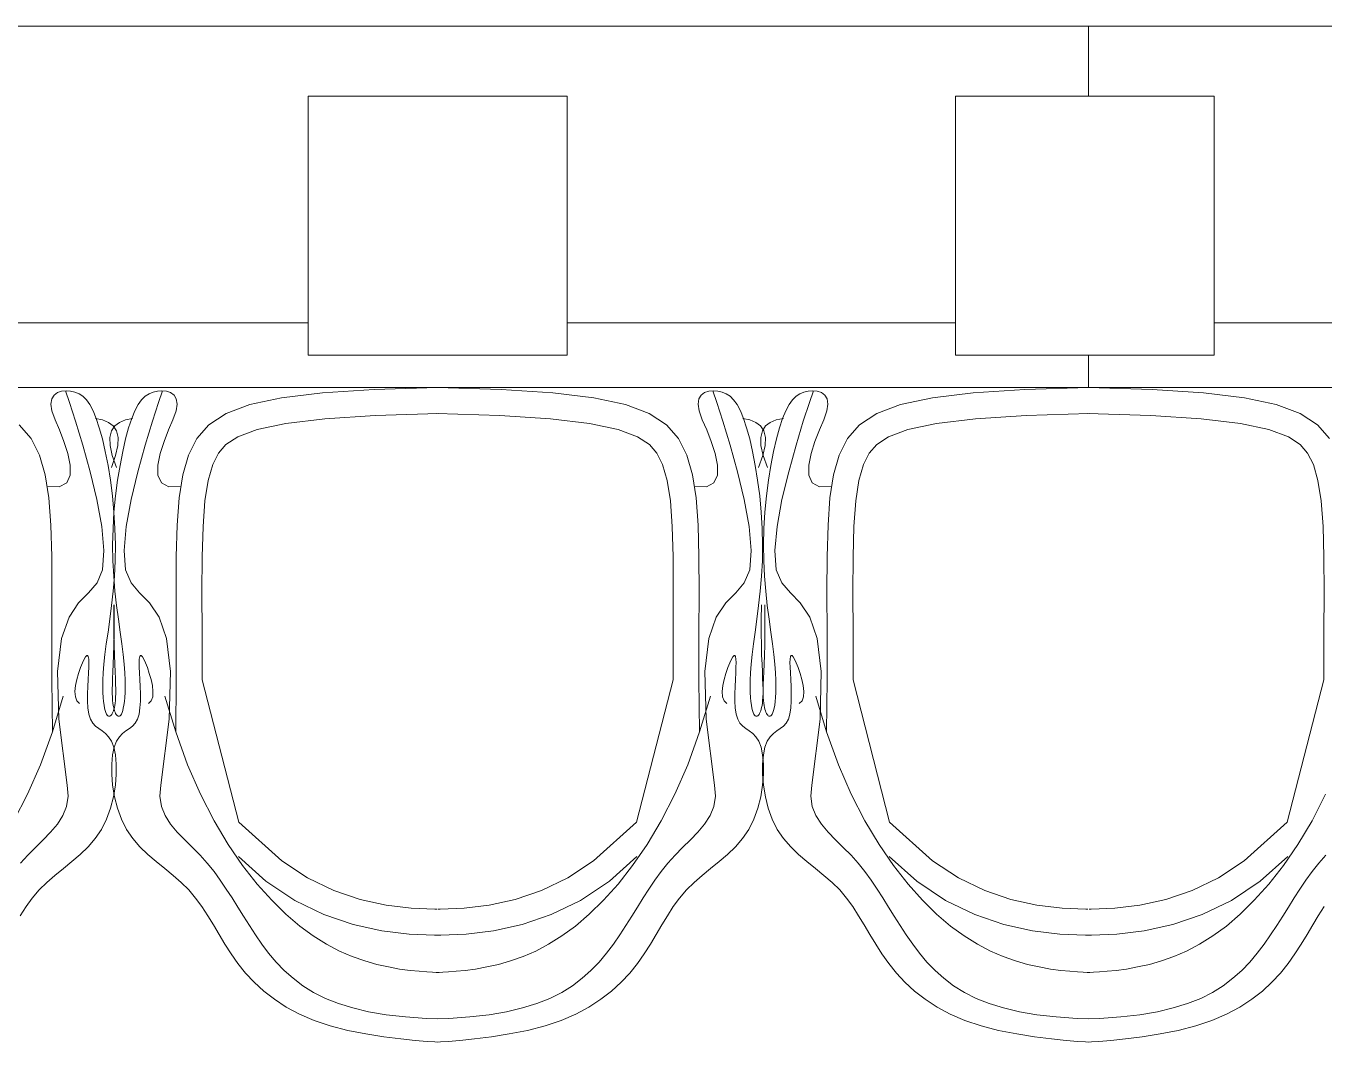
# Model space of a CAD drawing. Header units: millimetres. Extents: x 15905 to 65459, y 54615 to 76704.
# Drawn here: x 50226 to 51228, y 61778 to 62563 of the extents above; entities that cross this region are included whole.
import ezdxf

# ---------------------------------------------------------------- set-up
doc = ezdxf.new("R2010")
doc.units = ezdxf.units.MM
doc.layers.add('Столы', color=250, linetype='Continuous', lineweight=5)

# ---------------------------------------------------------------- blocks, each defined once
blk = doc.blocks.new('ОГ52_на12персон_стол2800х900')
for p, q in [((-1220.7, -341.4), (1220.7, -341.4)), ((-0.6, -341.4), (-0.6, -395.7)), ((-603.4, -595.7), (-603.4, -395.7)), ((-603.4, -395.7), (-403.4, -395.7)), ((-403.4, -395.7), (-403.4, -595.7)), ((-103.4, -595.7), (-103.4, -395.7)), ((-103.4, -395.7), (96.6, -395.7)), ((96.6, -395.7), (96.6, -595.7)), ((-903.4, -570.7), (-603.4, -570.7)), ((-403.4, -570.7), (-103.4, -570.7)), ((96.6, -570.7), (403.4, -570.7)), ((-403.4, -595.7), (-603.4, -595.7)), ((96.6, -595.7), (-103.4, -595.7)), ((-0.6, -595.7), (-0.6, -620.7)), ((-1300, -620.7), (1300, -620.7)), ((-552.5, -622.2), (-503.4, -620.7)), ((-454.3, -622.2), (-503.4, -620.7)), ((-49.7, -622.2), (-0.6, -620.7)), ((48.5, -622.2), (-0.6, -620.7)), ((-802.1, -633.5), (-801.5, -629.4)), ((-801.5, -629.4), (-799.7, -626.5)), ((-799.7, -626.5), (-797.1, -624.6)), ((-797.1, -624.6), (-793.9, -623.5)), ((-793.9, -623.5), (-790.4, -623.2)), ((-787.8, -632.3), (-790.9, -623.2)), ((-790.4, -623.2), (-786.9, -623.5)), ((-786.9, -623.5), (-783.6, -624.2)), ((-783.6, -624.2), (-780.4, -625.5)), ((-780.4, -625.5), (-777.5, -627.4)), ((-777.5, -627.4), (-774.7, -630.2)), ((-774.7, -630.2), (-772.1, -633.9)), ((-732, -630.2), (-734.7, -633.9)), ((-729.2, -627.4), (-732, -630.2)), ((-726.3, -625.5), (-729.2, -627.4)), ((-723.2, -624.2), (-726.3, -625.5)), ((-719.8, -623.5), (-723.2, -624.2)), ((-716.3, -623.2), (-719.8, -623.5)), ((-718.9, -632.3), (-715.9, -623.2)), ((-712.8, -623.5), (-716.3, -623.2)), ((-709.6, -624.6), (-712.8, -623.5)), ((-707, -626.5), (-709.6, -624.6)), ((-705.3, -629.4), (-707, -626.5)), ((-704.6, -633.5), (-705.3, -629.4)), ((-648.5, -633.9), (-624, -628.7)), ((-624, -628.7), (-592.3, -624.8)), ((-592.3, -624.8), (-552.5, -622.2)), ((-414.4, -624.8), (-454.3, -622.2)), ((-382.8, -628.7), (-414.4, -624.8)), ((-358.3, -633.9), (-382.8, -628.7)), ((-302.1, -633.5), (-301.5, -629.4)), ((-301.5, -629.4), (-299.7, -626.5)), ((-299.7, -626.5), (-297.1, -624.6)), ((-297.1, -624.6), (-293.9, -623.5)), ((-293.9, -623.5), (-290.4, -623.2)), ((-287.8, -632.3), (-290.9, -623.2)), ((-290.4, -623.2), (-286.9, -623.5)), ((-286.9, -623.5), (-283.6, -624.2)), ((-283.6, -624.2), (-280.4, -625.5)), ((-280.4, -625.5), (-277.5, -627.4)), ((-277.5, -627.4), (-274.7, -630.2)), ((-274.7, -630.2), (-272.1, -633.9)), ((-229.3, -630.2), (-231.9, -633.9)), ((-226.5, -627.4), (-229.3, -630.2)), ((-223.6, -625.5), (-226.5, -627.4)), ((-220.4, -624.2), (-223.6, -625.5)), ((-217.1, -623.5), (-220.4, -624.2)), ((-213.6, -623.2), (-217.1, -623.5)), ((-216.2, -632.3), (-213.1, -623.2)), ((-210.1, -623.5), (-213.6, -623.2)), ((-206.9, -624.6), (-210.1, -623.5)), ((-204.3, -626.5), (-206.9, -624.6)), ((-202.5, -629.4), (-204.3, -626.5)), ((-201.9, -633.5), (-202.5, -629.4)), ((-145.7, -633.9), (-121.2, -628.7)), ((-121.2, -628.7), (-89.6, -624.8)), ((-89.6, -624.8), (-49.7, -622.2)), ((88.3, -624.8), (48.5, -622.2)), ((120, -628.7), (88.3, -624.8)), ((144.5, -633.9), (120, -628.7)), ((-801.3, -638.8), (-802.1, -633.5)), ((-798.9, -645.6), (-801.3, -638.8)), ((-783.1, -646.8), (-787.8, -632.3)), ((-772.1, -633.9), (-769.5, -638.6)), ((-769.5, -638.6), (-767.1, -644.5)), ((-737.2, -638.6), (-739.7, -644.5)), ((-734.7, -633.9), (-737.2, -638.6)), ((-723.6, -646.8), (-718.9, -632.3)), ((-707.8, -645.6), (-705.4, -638.8)), ((-705.4, -638.8), (-704.6, -633.5)), ((-680.2, -649.4), (-666.8, -640.7)), ((-666.8, -640.7), (-648.5, -633.9)), ((-551.5, -642.2), (-502.7, -640.7)), ((-455.2, -642.2), (-504, -640.7)), ((-339.9, -640.7), (-358.3, -633.9)), ((-326.6, -649.4), (-339.9, -640.7)), ((-301.3, -638.8), (-302.1, -633.5)), ((-298.9, -645.6), (-301.3, -638.8)), ((-283.1, -646.8), (-287.8, -632.3)), ((-272.1, -633.9), (-269.5, -638.6)), ((-269.5, -638.6), (-267.1, -644.5)), ((-234.5, -638.6), (-236.9, -644.5)), ((-231.9, -633.9), (-234.5, -638.6)), ((-220.9, -646.8), (-216.2, -632.3)), ((-205.1, -645.6), (-202.7, -638.8)), ((-202.7, -638.8), (-201.9, -633.5)), ((-177.4, -649.4), (-164.1, -640.7)), ((-164.1, -640.7), (-145.7, -633.9)), ((-48.8, -642.2), (0, -640.7)), ((47.5, -642.2), (-1.3, -640.7)), ((162.8, -640.7), (144.5, -633.9)), ((176.2, -649.4), (162.8, -640.7)), ((-817.3, -660), (-826.6, -649.4)), ((-798.9, -645.6), (-795.5, -653.4)), ((-777.5, -665.1), (-783.1, -646.8)), ((-762.2, -645.6), (-767.7, -644.5)), ((-767.1, -644.5), (-764.7, -651.7)), ((-764.7, -651.7), (-762.3, -660.3)), ((-757.6, -647.6), (-762.2, -645.6)), ((-754, -650.4), (-757.6, -647.6)), ((-755.3, -654.2), (-752.8, -650.4)), ((-751.5, -654.2), (-754, -650.4)), ((-752.8, -650.4), (-749.2, -647.6)), ((-749.2, -647.6), (-744.6, -645.6)), ((-744.6, -645.6), (-739.1, -644.5)), ((-742.1, -651.7), (-744.4, -660.3)), ((-739.7, -644.5), (-742.1, -651.7)), ((-729.2, -665.1), (-723.6, -646.8)), ((-707.8, -645.6), (-711.2, -653.4)), ((-689.5, -660), (-680.2, -649.4)), ((-642.8, -653.1), (-620.7, -648.4)), ((-620.7, -648.4), (-590.5, -644.8)), ((-590.5, -644.8), (-551.5, -642.2)), ((-416.3, -644.8), (-455.2, -642.2)), ((-386.1, -648.4), (-416.3, -644.8)), ((-363.9, -653.1), (-386.1, -648.4)), ((-317.3, -660), (-326.6, -649.4)), ((-298.9, -645.6), (-295.5, -653.4)), ((-277.5, -665.1), (-283.1, -646.8)), ((-262.2, -645.6), (-267.7, -644.5)), ((-267.1, -644.5), (-264.7, -651.7)), ((-264.7, -651.7), (-262.3, -660.3)), ((-257.6, -647.6), (-262.2, -645.6)), ((-254, -650.4), (-257.6, -647.6)), ((-251.5, -654.2), (-254, -650.4)), ((-252.5, -654.2), (-250, -650.4)), ((-250, -650.4), (-246.4, -647.6)), ((-246.4, -647.6), (-241.8, -645.6)), ((-241.8, -645.6), (-236.3, -644.5)), ((-239.3, -651.7), (-241.7, -660.3)), ((-236.9, -644.5), (-239.3, -651.7)), ((-226.5, -665.1), (-220.9, -646.8)), ((-205.1, -645.6), (-208.5, -653.4)), ((-186.7, -660), (-177.4, -649.4)), ((-140.1, -653.1), (-117.9, -648.4)), ((-117.9, -648.4), (-87.8, -644.8)), ((-87.8, -644.8), (-48.8, -642.2)), ((86.5, -644.8), (47.5, -642.2)), ((116.7, -648.4), (86.5, -644.8)), ((138.8, -653.1), (116.7, -648.4)), ((185.5, -660), (176.2, -649.4)), ((-810.9, -672.9), (-817.3, -660)), ((-795.5, -653.4), (-792, -662.3)), ((-762.3, -660.3), (-760.1, -670)), ((-756.5, -659.2), (-755.3, -654.2)), ((-756.3, -665.5), (-756.5, -659.2)), ((-750.2, -659.2), (-751.5, -654.2)), ((-750.4, -665.5), (-750.2, -659.2)), ((-744.4, -660.3), (-746.6, -670)), ((-711.2, -653.4), (-714.7, -662.3)), ((-695.9, -672.9), (-689.5, -660)), ((-666.9, -664.7), (-657.8, -658.7)), ((-657.8, -658.7), (-642.8, -653.1)), ((-349, -658.7), (-363.9, -653.1)), ((-339.8, -664.7), (-349, -658.7)), ((-310.9, -672.9), (-317.3, -660)), ((-295.5, -653.4), (-292, -662.3)), ((-262.3, -660.3), (-260.1, -670)), ((-253.8, -659.2), (-252.5, -654.2)), ((-253.6, -665.5), (-253.8, -659.2)), ((-250.2, -659.2), (-251.5, -654.2)), ((-250.4, -665.5), (-250.2, -659.2)), ((-241.7, -660.3), (-243.9, -670)), ((-208.5, -653.4), (-212, -662.3)), ((-193.1, -672.9), (-186.7, -660)), ((-164.2, -664.7), (-155.1, -658.7)), ((-155.1, -658.7), (-140.1, -653.1)), ((153.8, -658.7), (138.8, -653.1)), ((162.9, -664.7), (153.8, -658.7)), ((-792, -662.3), (-789.1, -671.7)), ((-789.1, -671.7), (-787.3, -680.7)), ((-771.8, -685.8), (-777.5, -665.1)), ((-760.1, -670), (-758, -680.8)), ((-754.7, -673.2), (-756.3, -665.5)), ((-752.1, -673.2), (-750.4, -665.5)), ((-746.6, -670), (-748.7, -680.8)), ((-735, -685.8), (-729.2, -665.1)), ((-717.7, -671.7), (-719.5, -680.7)), ((-714.7, -662.3), (-717.7, -671.7)), ((-677.1, -680.1), (-672.7, -671.3)), ((-672.7, -671.3), (-666.9, -664.7)), ((-334, -671.3), (-339.8, -664.7)), ((-329.6, -680.1), (-334, -671.3)), ((-292, -662.3), (-289.1, -671.7)), ((-289.1, -671.7), (-287.3, -680.7)), ((-271.8, -685.8), (-277.5, -665.1)), ((-260.1, -670), (-258, -680.8)), ((-251.9, -673.2), (-253.6, -665.5)), ((-252.1, -673.2), (-250.4, -665.5)), ((-243.9, -670), (-246, -680.8)), ((-232.2, -685.8), (-226.5, -665.1)), ((-214.9, -671.7), (-216.7, -680.7)), ((-212, -662.3), (-214.9, -671.7)), ((-174.4, -680.1), (-170, -671.3)), ((-170, -671.3), (-164.2, -664.7)), ((168.7, -671.3), (162.9, -664.7)), ((173.1, -680.1), (168.7, -671.3)), ((-806.5, -688.1), (-810.9, -672.9)), ((-787.3, -680.7), (-787.3, -688.5)), ((-758, -680.8), (-756.2, -692.3)), ((-755.4, -682.4), (-752.1, -673.2)), ((-751.4, -682.4), (-754.7, -673.2)), ((-748.7, -680.8), (-750.6, -692.3)), ((-719.5, -680.7), (-719.4, -688.5)), ((-700.2, -688.1), (-695.9, -672.9)), ((-680.6, -692.4), (-677.1, -680.1)), ((-326.1, -692.4), (-329.6, -680.1)), ((-306.5, -688.1), (-310.9, -672.9)), ((-287.3, -680.7), (-287.3, -688.5)), ((-258, -680.8), (-256.2, -692.3)), ((-255.4, -682.4), (-252.1, -673.2)), ((-248.6, -682.4), (-251.9, -673.2)), ((-246, -680.8), (-247.8, -692.3)), ((-216.7, -680.7), (-216.7, -688.5)), ((-197.5, -688.1), (-193.1, -672.9)), ((-177.9, -692.4), (-174.4, -680.1)), ((176.6, -692.4), (173.1, -680.1)), ((-803.7, -706), (-806.5, -688.1)), ((-787.3, -688.5), (-789.9, -694.3)), ((-766.6, -707.3), (-771.8, -685.8)), ((-740.1, -707.3), (-735, -685.8)), ((-719.4, -688.5), (-716.8, -694.3)), ((-703, -706), (-700.2, -688.1)), ((-303.7, -706), (-306.5, -688.1)), ((-287.3, -688.5), (-289.9, -694.3)), ((-266.6, -707.3), (-271.8, -685.8)), ((-237.4, -707.3), (-232.2, -685.8)), ((-216.7, -688.5), (-214.1, -694.3)), ((-200.3, -706), (-197.5, -688.1)), ((-795.6, -697.5), (-805.1, -697.1)), ((-789.9, -694.3), (-795.6, -697.5)), ((-756.2, -692.3), (-754.6, -704.4)), ((-750.6, -692.3), (-752.1, -704.4)), ((-716.8, -694.3), (-711.1, -697.5)), ((-711.1, -697.5), (-701.6, -697.1)), ((-683.1, -708.3), (-680.6, -692.4)), ((-323.6, -708.3), (-326.1, -692.4)), ((-295.6, -697.5), (-305.1, -697.1)), ((-289.9, -694.3), (-295.6, -697.5)), ((-256.2, -692.3), (-254.6, -704.4)), ((-247.8, -692.3), (-249.4, -704.4)), ((-214.1, -694.3), (-208.4, -697.5)), ((-208.4, -697.5), (-198.9, -697.1)), ((-180.4, -708.3), (-177.9, -692.4)), ((179.1, -708.3), (176.6, -692.4)), ((-802.2, -726.9), (-803.7, -706)), ((-762.8, -728.1), (-766.6, -707.3)), ((-754.6, -704.4), (-753.4, -716.9)), ((-752.1, -704.4), (-753.4, -716.9)), ((-743.9, -728.1), (-740.1, -707.3)), ((-704.6, -726.9), (-703, -706)), ((-684.6, -728), (-683.1, -708.3)), ((-322.1, -728), (-323.6, -708.3)), ((-302.2, -726.9), (-303.7, -706)), ((-262.8, -728.1), (-266.6, -707.3)), ((-254.6, -704.4), (-253.4, -716.9)), ((-249.4, -704.4), (-250.6, -716.9)), ((-241.2, -728.1), (-237.4, -707.3)), ((-201.8, -726.9), (-200.3, -706)), ((-181.9, -728), (-180.4, -708.3)), ((180.6, -728), (179.1, -708.3)), ((-753.4, -716.9), (-754.1, -729.5)), ((-753.4, -716.9), (-752.6, -729.5)), ((-253.4, -716.9), (-252.6, -729.5)), ((-250.6, -716.9), (-251.4, -729.5)), ((-801.5, -751.1), (-802.2, -726.9)), ((-761.1, -746.6), (-762.8, -728.1)), ((-754.1, -729.5), (-754.4, -742.1)), ((-752.6, -729.5), (-752.3, -742.1)), ((-745.6, -746.6), (-743.9, -728.1)), ((-705.3, -751.1), (-704.6, -726.9)), ((-685.3, -751.4), (-684.6, -728)), ((-321.5, -751.4), (-322.1, -728)), ((-301.5, -751.1), (-302.2, -726.9)), ((-261.1, -746.6), (-262.8, -728.1)), ((-252.6, -729.5), (-252.3, -742.1)), ((-251.4, -729.5), (-251.7, -742.1)), ((-242.9, -746.6), (-241.2, -728.1)), ((-202.5, -751.1), (-201.8, -726.9)), ((-182.5, -751.4), (-181.9, -728)), ((181.2, -751.4), (180.6, -728)), ((-801.4, -778.9), (-801.5, -751.1)), ((-762.2, -761.4), (-761.1, -746.6)), ((-754.4, -742.1), (-754.2, -754.5)), ((-752.3, -742.1), (-752.5, -754.5)), ((-744.5, -761.4), (-745.6, -746.6)), ((-705.4, -778.9), (-705.3, -751.1)), ((-685.4, -778.9), (-685.3, -751.4)), ((-321.4, -778.9), (-321.5, -751.4)), ((-301.4, -778.9), (-301.5, -751.1)), ((-262.2, -761.4), (-261.1, -746.6)), ((-252.3, -742.1), (-252.5, -754.5)), ((-251.7, -742.1), (-251.5, -754.5)), ((-241.8, -761.4), (-242.9, -746.6)), ((-202.6, -778.9), (-202.5, -751.1)), ((-182.6, -778.9), (-182.5, -751.4)), ((181.4, -778.9), (181.2, -751.4)), ((-766.5, -771.5), (-762.2, -761.4)), ((-754.2, -754.5), (-753.6, -766.5)), ((-752.5, -754.5), (-753.1, -766.5)), ((-740.2, -771.5), (-744.5, -761.4)), ((-266.5, -771.5), (-262.2, -761.4)), ((-252.5, -754.5), (-253.1, -766.5)), ((-251.5, -754.5), (-250.9, -766.5)), ((-237.5, -771.5), (-241.8, -761.4)), ((-773.1, -779.2), (-766.5, -771.5)), ((-753.1, -766.5), (-754.1, -778.1)), ((-753.6, -766.5), (-752.6, -778.1)), ((-733.6, -779.2), (-740.2, -771.5)), ((-273.1, -779.2), (-266.5, -771.5)), ((-253.1, -766.5), (-254.1, -778.1)), ((-250.9, -766.5), (-249.9, -778.1)), ((-230.9, -779.2), (-237.5, -771.5)), ((-801.5, -810.6), (-801.4, -778.9)), ((-780.7, -787), (-773.1, -779.2)), ((-754.1, -778.1), (-755.4, -789.2)), ((-752.6, -778.1), (-751.4, -789.2)), ((-726, -787), (-733.6, -779.2)), ((-705.3, -810.6), (-705.4, -778.9)), ((-685.3, -810.5), (-685.4, -778.9)), ((-321.5, -810.5), (-321.4, -778.9)), ((-301.5, -810.6), (-301.4, -778.9)), ((-280.7, -787), (-273.1, -779.2)), ((-254.1, -778.1), (-255.4, -789.2)), ((-249.9, -778.1), (-248.7, -789.2)), ((-223.3, -787), (-230.9, -779.2)), ((-202.5, -810.6), (-202.6, -778.9)), ((-182.5, -810.5), (-182.6, -778.9)), ((181.3, -810.5), (181.4, -778.9)), ((-788.1, -798), (-780.7, -787)), ((-755.4, -789.2), (-756.7, -799.7)), ((-753.5, -800.2), (-753.3, -788.5)), ((-753.3, -800.2), (-753.4, -788.5)), ((-751.4, -789.2), (-750, -799.7)), ((-718.6, -798), (-726, -787)), ((-288.1, -798), (-280.7, -787)), ((-255.4, -789.2), (-256.7, -799.7)), ((-253.5, -800.2), (-253.3, -788.5)), ((-250.5, -800.2), (-250.7, -788.5)), ((-248.7, -789.2), (-247.3, -799.7)), ((-215.9, -798), (-223.3, -787)), ((-794, -814.7), (-788.1, -798)), ((-756.7, -799.7), (-758, -809.6)), ((-753.4, -810.5), (-753.5, -800.2)), ((-753.3, -810.5), (-753.3, -800.2)), ((-750, -799.7), (-748.7, -809.6)), ((-712.8, -814.7), (-718.6, -798)), ((-294, -814.7), (-288.1, -798)), ((-256.7, -799.7), (-258, -809.6)), ((-253.4, -810.5), (-253.5, -800.2)), ((-250.6, -810.5), (-250.5, -800.2)), ((-247.3, -799.7), (-246, -809.6)), ((-210.1, -814.7), (-215.9, -798)), ((-801.5, -846.4), (-801.5, -810.6)), ((-758, -809.6), (-759.3, -818.7)), ((-753.3, -819.6), (-753.4, -810.5)), ((-753.4, -819.6), (-753.3, -810.5)), ((-748.7, -809.6), (-747.4, -818.7)), ((-705.3, -846.4), (-705.3, -810.6)), ((-685.3, -846.6), (-685.3, -810.5)), ((-321.5, -846.6), (-321.5, -810.5)), ((-301.5, -846.4), (-301.5, -810.6)), ((-258, -809.6), (-259.3, -818.7)), ((-253.3, -819.6), (-253.4, -810.5)), ((-250.7, -819.6), (-250.6, -810.5)), ((-246, -809.6), (-244.7, -818.7)), ((-202.5, -846.4), (-202.5, -810.6)), ((-182.5, -846.6), (-182.5, -810.5)), ((181.3, -846.6), (181.3, -810.5)), ((-797, -840.1), (-794, -814.7)), ((-759.3, -818.7), (-760.4, -827)), ((-753.7, -827.5), (-753.4, -819.6)), ((-753.1, -827.5), (-753.3, -819.6)), ((-747.4, -818.7), (-746.4, -827)), ((-709.7, -840.1), (-712.8, -814.7)), ((-297, -840.1), (-294, -814.7)), ((-259.3, -818.7), (-260.4, -827)), ((-253.1, -827.5), (-253.3, -819.6)), ((-250.9, -827.5), (-250.7, -819.6)), ((-244.7, -818.7), (-243.6, -827)), ((-207, -840.1), (-210.1, -814.7)), ((-777.7, -833.4), (-776.4, -830.6)), ((-776.4, -830.6), (-775.3, -828.7)), ((-775.3, -828.7), (-774.4, -827.8)), ((-774.4, -827.8), (-773.8, -827.7)), ((-773.8, -827.7), (-773.3, -828.6)), ((-773.3, -828.6), (-772.9, -830.5)), ((-772.9, -830.5), (-772.8, -833.2)), ((-760.4, -827), (-761.2, -834.4)), ((-753.9, -834.3), (-753.7, -827.5)), ((-752.8, -834.3), (-753.1, -827.5)), ((-746.4, -827), (-745.6, -834.4)), ((-733.8, -830.5), (-733.9, -833.2)), ((-733.5, -828.6), (-733.8, -830.5)), ((-733, -827.7), (-733.5, -828.6)), ((-732.3, -827.8), (-733, -827.7)), ((-731.4, -828.7), (-732.3, -827.8)), ((-730.3, -830.6), (-731.4, -828.7)), ((-729, -833.4), (-730.3, -830.6)), ((-277.7, -833.4), (-276.4, -830.6)), ((-276.4, -830.6), (-275.3, -828.7)), ((-275.3, -828.7), (-274.4, -827.8)), ((-274.4, -827.8), (-273.8, -827.7)), ((-273.8, -827.7), (-273.3, -828.6)), ((-273.3, -828.6), (-272.9, -830.5)), ((-272.9, -830.5), (-272.8, -833.2)), ((-260.4, -827), (-261.2, -834.4)), ((-252.8, -834.3), (-253.1, -827.5)), ((-251.2, -834.3), (-250.9, -827.5)), ((-243.6, -827), (-242.8, -834.4)), ((-231.1, -830.5), (-231.2, -833.2)), ((-230.7, -828.6), (-231.1, -830.5)), ((-230.3, -827.7), (-230.7, -828.6)), ((-229.6, -827.8), (-230.3, -827.7)), ((-228.7, -828.7), (-229.6, -827.8)), ((-227.6, -830.6), (-228.7, -828.7)), ((-226.3, -833.4), (-227.6, -830.6)), ((-796, -876.9), (-797, -840.1)), ((-782, -846.2), (-780.7, -841.5)), ((-780.7, -841.5), (-779.2, -837.1)), ((-779.2, -837.1), (-777.7, -833.4)), ((-773.1, -841.2), (-773.4, -846.2)), ((-772.9, -836.7), (-773.1, -841.2)), ((-772.8, -833.2), (-772.9, -836.7)), ((-761.7, -841), (-762, -846.8)), ((-761.2, -834.4), (-761.7, -841)), ((-754.5, -845.4), (-754.2, -840.3)), ((-754.2, -840.3), (-753.9, -834.3)), ((-752.5, -840.3), (-752.8, -834.3)), ((-752.3, -845.4), (-752.5, -840.3)), ((-745.6, -834.4), (-745.1, -841)), ((-745.1, -841), (-744.8, -846.8)), ((-733.9, -833.2), (-733.9, -836.7)), ((-733.9, -836.7), (-733.7, -841.2)), ((-733.7, -841.2), (-733.4, -846.2)), ((-727.6, -837.1), (-729, -833.4)), ((-726.1, -841.5), (-727.6, -837.1)), ((-724.7, -846.2), (-726.1, -841.5)), ((-710.8, -876.9), (-709.7, -840.1)), ((-296, -876.9), (-297, -840.1)), ((-282, -846.2), (-280.7, -841.5)), ((-280.7, -841.5), (-279.2, -837.1)), ((-279.2, -837.1), (-277.7, -833.4)), ((-273.1, -841.2), (-273.4, -846.2)), ((-272.9, -836.7), (-273.1, -841.2)), ((-272.8, -833.2), (-272.9, -836.7)), ((-261.7, -841), (-262, -846.8)), ((-261.2, -834.4), (-261.7, -841)), ((-252.5, -840.3), (-252.8, -834.3)), ((-252.3, -845.4), (-252.5, -840.3)), ((-251.7, -845.4), (-251.5, -840.3)), ((-251.5, -840.3), (-251.2, -834.3)), ((-242.8, -834.4), (-242.3, -841)), ((-242.3, -841), (-242, -846.8)), ((-231.2, -833.2), (-231.1, -836.7)), ((-231.1, -836.7), (-230.9, -841.2)), ((-230.9, -841.2), (-230.6, -846.2)), ((-224.8, -837.1), (-226.3, -833.4)), ((-223.3, -841.5), (-224.8, -837.1)), ((-222, -846.2), (-223.3, -841.5)), ((-208, -876.9), (-207, -840.1)), ((-801, -886.8), (-801.5, -846.4)), ((-783.5, -855.5), (-783, -851)), ((-783, -851), (-782, -846.2)), ((-773.6, -851.7), (-773.8, -857.3)), ((-773.4, -846.2), (-773.6, -851.7)), ((-762, -846.8), (-762, -851.9)), ((-762, -851.9), (-761.9, -856.3)), ((-754.7, -853.7), (-754.6, -849.8)), ((-754.6, -849.8), (-754.5, -845.4)), ((-752.1, -849.8), (-752.3, -845.4)), ((-752, -853.7), (-752.1, -849.8)), ((-744.8, -846.8), (-744.7, -851.9)), ((-744.7, -851.9), (-744.8, -856.3)), ((-733.4, -846.2), (-733.1, -851.7)), ((-733.1, -851.7), (-732.9, -857.3)), ((-723.7, -851), (-724.7, -846.2)), ((-723.3, -855.5), (-723.7, -851)), ((-705.7, -886.8), (-705.3, -846.4)), ((-657, -956.4), (-685.3, -846.6)), ((-349.8, -956.4), (-321.5, -846.6)), ((-301, -886.8), (-301.5, -846.4)), ((-283.5, -855.5), (-283, -851)), ((-283, -851), (-282, -846.2)), ((-273.6, -851.7), (-273.8, -857.3)), ((-273.4, -846.2), (-273.6, -851.7)), ((-262, -846.8), (-262, -851.9)), ((-262, -851.9), (-261.9, -856.3)), ((-252.1, -849.8), (-252.3, -845.4)), ((-252, -853.7), (-252.1, -849.8)), ((-252, -853.7), (-251.9, -849.8)), ((-251.9, -849.8), (-251.7, -845.4)), ((-242, -851.9), (-242.1, -856.3)), ((-242, -846.8), (-242, -851.9)), ((-230.6, -846.2), (-230.4, -851.7)), ((-230.4, -851.7), (-230.2, -857.3)), ((-221, -851), (-222, -846.2)), ((-220.5, -855.5), (-221, -851)), ((-203, -886.8), (-202.5, -846.4)), ((-154.2, -956.4), (-182.5, -846.6)), ((153, -956.4), (181.3, -846.6)), ((-792.7, -859), (-801, -886.8)), ((-783.2, -859.6), (-783.5, -855.5)), ((-782.1, -862.7), (-783.2, -859.6)), ((-773.8, -857.3), (-773.8, -862.9)), ((-761.9, -856.3), (-761.7, -860.1)), ((-761.7, -860.1), (-761.4, -863.3)), ((-754.7, -857), (-754.7, -853.7)), ((-754.6, -859.9), (-754.7, -857)), ((-754.5, -862.4), (-754.6, -859.9)), ((-752.3, -862.4), (-752.1, -859.9)), ((-752.1, -859.9), (-752, -857)), ((-752, -857), (-752, -853.7)), ((-745, -860.1), (-745.3, -863.3)), ((-744.8, -856.3), (-745, -860.1)), ((-732.9, -857.3), (-732.9, -862.9)), ((-724.6, -862.7), (-723.5, -859.6)), ((-723.5, -859.6), (-723.3, -855.5)), ((-714, -859), (-705.7, -886.8)), ((-292.7, -859), (-301, -886.8)), ((-283.2, -859.6), (-283.5, -855.5)), ((-282.1, -862.7), (-283.2, -859.6)), ((-273.8, -857.3), (-273.8, -862.9)), ((-261.9, -856.3), (-261.7, -860.1)), ((-261.7, -860.1), (-261.4, -863.3)), ((-252.3, -862.4), (-252.1, -859.9)), ((-252.1, -859.9), (-252, -857)), ((-252, -857), (-252, -853.7)), ((-252, -857), (-252, -853.7)), ((-251.9, -859.9), (-252, -857)), ((-251.7, -862.4), (-251.9, -859.9)), ((-242.3, -860.1), (-242.6, -863.3)), ((-242.1, -856.3), (-242.3, -860.1)), ((-230.2, -857.3), (-230.2, -862.9)), ((-221.9, -862.7), (-220.8, -859.6)), ((-220.8, -859.6), (-220.5, -855.5)), ((-211.3, -859), (-203, -886.8)), ((-779.9, -864.8), (-782.1, -862.7)), ((-773.8, -862.9), (-773.5, -868.2)), ((-773.5, -868.2), (-772.8, -872.9)), ((-761.4, -863.3), (-761, -866)), ((-761, -866), (-760.6, -868.3)), ((-760.6, -868.3), (-760.1, -870.2)), ((-760.1, -870.2), (-759.6, -871.7)), ((-759.6, -871.7), (-759.1, -872.9)), ((-754.7, -872.5), (-754.2, -871.6)), ((-754.2, -864.5), (-754.5, -862.4)), ((-754, -866.3), (-754.2, -864.5)), ((-754.2, -871.6), (-753.8, -870.5)), ((-753.6, -867.9), (-754, -866.3)), ((-753.8, -870.5), (-753.5, -869.2)), ((-753.3, -869.2), (-753.6, -867.9)), ((-753.5, -869.2), (-753.1, -867.9)), ((-752.9, -870.5), (-753.3, -869.2)), ((-753.1, -867.9), (-752.8, -866.3)), ((-752.5, -871.6), (-752.9, -870.5)), ((-752.8, -866.3), (-752.5, -864.5)), ((-752.5, -864.5), (-752.3, -862.4)), ((-752.1, -872.5), (-752.5, -871.6)), ((-747.1, -871.7), (-747.6, -872.9)), ((-746.6, -870.2), (-747.1, -871.7)), ((-746.2, -868.3), (-746.6, -870.2)), ((-745.7, -866), (-746.2, -868.3)), ((-745.3, -863.3), (-745.7, -866)), ((-733.3, -868.2), (-734, -872.9)), ((-732.9, -862.9), (-733.3, -868.2)), ((-726.8, -864.8), (-724.6, -862.7)), ((-279.9, -864.8), (-282.1, -862.7)), ((-273.8, -862.9), (-273.5, -868.2)), ((-273.5, -868.2), (-272.8, -872.9)), ((-261.4, -863.3), (-261, -866)), ((-261, -866), (-260.6, -868.3)), ((-260.6, -868.3), (-260.1, -870.2)), ((-260.1, -870.2), (-259.6, -871.7)), ((-259.6, -871.7), (-259.1, -872.9)), ((-254.7, -872.5), (-254.2, -871.6)), ((-254.2, -871.6), (-253.8, -870.5)), ((-253.8, -870.5), (-253.5, -869.2)), ((-253.5, -869.2), (-253.1, -867.9)), ((-253.1, -867.9), (-252.8, -866.3)), ((-252.8, -866.3), (-252.5, -864.5)), ((-252.5, -864.5), (-252.3, -862.4)), ((-251.5, -864.5), (-251.7, -862.4)), ((-251.2, -866.3), (-251.5, -864.5)), ((-250.9, -867.9), (-251.2, -866.3)), ((-250.6, -869.2), (-250.9, -867.9)), ((-250.2, -870.5), (-250.6, -869.2)), ((-249.8, -871.6), (-250.2, -870.5)), ((-249.3, -872.5), (-249.8, -871.6)), ((-244.4, -871.7), (-244.9, -872.9)), ((-243.9, -870.2), (-244.4, -871.7)), ((-243.4, -868.3), (-243.9, -870.2)), ((-243, -866), (-243.4, -868.3)), ((-242.6, -863.3), (-243, -866)), ((-230.5, -868.2), (-231.2, -872.9)), ((-230.2, -862.9), (-230.5, -868.2)), ((-224.1, -864.8), (-221.9, -862.7)), ((-789.6, -927.9), (-796, -876.9)), ((-772.8, -872.9), (-771.6, -876.8)), ((-771.6, -876.8), (-769.8, -879.9)), ((-769.8, -879.9), (-767.7, -882.2)), ((-767.7, -882.2), (-765.2, -884.1)), ((-759.1, -872.9), (-758.6, -873.7)), ((-758.6, -873.7), (-758.1, -874.3)), ((-758.1, -874.3), (-757.6, -874.6)), ((-757.6, -874.6), (-757, -874.7)), ((-757, -874.7), (-756.5, -874.6)), ((-756.5, -874.6), (-756, -874.3)), ((-756, -874.3), (-755.6, -873.9)), ((-755.6, -873.9), (-755.1, -873.3)), ((-755.1, -873.3), (-754.7, -872.5)), ((-751.6, -873.3), (-752.1, -872.5)), ((-751.2, -873.9), (-751.6, -873.3)), ((-750.7, -874.3), (-751.2, -873.9)), ((-750.2, -874.6), (-750.7, -874.3)), ((-749.7, -874.7), (-750.2, -874.6)), ((-749.2, -874.6), (-749.7, -874.7)), ((-748.7, -874.3), (-749.2, -874.6)), ((-748.1, -873.7), (-748.7, -874.3)), ((-747.6, -872.9), (-748.1, -873.7)), ((-739.1, -882.2), (-741.5, -884.1)), ((-736.9, -879.9), (-739.1, -882.2)), ((-735.2, -876.8), (-736.9, -879.9)), ((-734, -872.9), (-735.2, -876.8)), ((-717.1, -927.9), (-710.8, -876.9)), ((-289.6, -927.9), (-296, -876.9)), ((-272.8, -872.9), (-271.6, -876.8)), ((-271.6, -876.8), (-269.8, -879.9)), ((-269.8, -879.9), (-267.7, -882.2)), ((-267.7, -882.2), (-265.2, -884.1)), ((-259.1, -872.9), (-258.6, -873.7)), ((-258.6, -873.7), (-258.1, -874.3)), ((-258.1, -874.3), (-257.6, -874.6)), ((-257.6, -874.6), (-257, -874.7)), ((-257, -874.7), (-256.5, -874.6)), ((-256.5, -874.6), (-256, -874.3)), ((-256, -874.3), (-255.6, -873.9)), ((-255.6, -873.9), (-255.1, -873.3)), ((-255.1, -873.3), (-254.7, -872.5)), ((-248.9, -873.3), (-249.3, -872.5)), ((-248.4, -873.9), (-248.9, -873.3)), ((-248, -874.3), (-248.4, -873.9)), ((-247.5, -874.6), (-248, -874.3)), ((-247, -874.7), (-247.5, -874.6)), ((-246.4, -874.6), (-247, -874.7)), ((-245.9, -874.3), (-246.4, -874.6)), ((-245.4, -873.7), (-245.9, -874.3)), ((-244.9, -872.9), (-245.4, -873.7)), ((-236.3, -882.2), (-238.8, -884.1)), ((-234.2, -879.9), (-236.3, -882.2)), ((-232.4, -876.8), (-234.2, -879.9)), ((-231.2, -872.9), (-232.4, -876.8)), ((-214.4, -927.9), (-208, -876.9)), ((-801, -886.8), (-810.2, -912.1)), ((-765.2, -884.1), (-762.6, -886)), ((-762.6, -886), (-760, -888)), ((-760, -888), (-757.5, -890.6)), ((-757.5, -890.6), (-755.3, -894)), ((-749.2, -890.6), (-751.4, -894)), ((-746.7, -888), (-749.2, -890.6)), ((-744.1, -886), (-746.7, -888)), ((-741.5, -884.1), (-744.1, -886)), ((-705.7, -886.8), (-696.5, -912.1)), ((-301, -886.8), (-310.2, -912.1)), ((-265.2, -884.1), (-262.6, -886)), ((-262.6, -886), (-260, -888)), ((-260, -888), (-257.5, -890.6)), ((-257.5, -890.6), (-255.3, -894)), ((-246.5, -890.6), (-248.7, -894)), ((-244, -888), (-246.5, -890.6)), ((-241.4, -886), (-244, -888)), ((-238.8, -884.1), (-241.4, -886)), ((-203, -886.8), (-193.8, -912.1)), ((-755.3, -894), (-753.5, -898.6)), ((-753.2, -898.6), (-754.5, -904.5)), ((-753.5, -898.6), (-752.3, -904.5)), ((-751.4, -894), (-753.2, -898.6)), ((-255.3, -894), (-253.5, -898.6)), ((-253.5, -898.6), (-252.3, -904.5)), ((-250.5, -898.6), (-251.7, -904.5)), ((-248.7, -894), (-250.5, -898.6)), ((-810.2, -912.1), (-820.1, -934.9)), ((-754.5, -904.5), (-755.1, -911.6)), ((-755.1, -911.6), (-755.1, -919.5)), ((-752.3, -904.5), (-751.6, -911.6)), ((-751.6, -911.6), (-751.6, -919.5)), ((-696.5, -912.1), (-686.6, -934.9)), ((-310.2, -912.1), (-320.1, -934.9)), ((-251.7, -904.5), (-252.4, -911.6)), ((-252.4, -911.6), (-252.4, -919.5)), ((-252.3, -904.5), (-251.6, -911.6)), ((-251.6, -911.6), (-251.6, -919.5)), ((-193.8, -912.1), (-183.9, -934.9)), ((-755.1, -919.5), (-754.4, -928)), ((-751.6, -919.5), (-752.3, -928)), ((-252.4, -919.5), (-251.7, -928)), ((-251.6, -919.5), (-252.3, -928)), ((-789.6, -927.9), (-788.8, -936.5)), ((-754.4, -928), (-753, -936.8)), ((-752.3, -928), (-753.8, -936.8)), ((-717.1, -927.9), (-717.9, -936.5)), ((-289.6, -927.9), (-288.8, -936.5)), ((-252.3, -928), (-253.8, -936.8)), ((-251.7, -928), (-250.2, -936.8)), ((-214.4, -927.9), (-215.2, -936.5)), ((-820.1, -934.9), (-830.7, -955.5)), ((-788.8, -936.5), (-790, -944.3)), ((-753.8, -936.8), (-756, -945.6)), ((-753, -936.8), (-750.7, -945.6)), ((-717.9, -936.5), (-716.7, -944.3)), ((-686.6, -934.9), (-676.1, -955.5)), ((-320.1, -934.9), (-330.7, -955.5)), ((-288.8, -936.5), (-290, -944.3)), ((-253.8, -936.8), (-256, -945.6)), ((-250.2, -936.8), (-248, -945.6)), ((-215.2, -936.5), (-214, -944.3)), ((-183.9, -934.9), (-173.3, -955.5)), ((182.6, -934.9), (172.1, -955.5)), ((-792.9, -951.4), (-797.1, -958)), ((-790, -944.3), (-792.9, -951.4)), ((-756, -945.6), (-759.1, -954.1)), ((-750.7, -945.6), (-747.7, -954.1)), ((-716.7, -944.3), (-713.8, -951.4)), ((-713.8, -951.4), (-709.6, -958)), ((-292.9, -951.4), (-297.1, -958)), ((-290, -944.3), (-292.9, -951.4)), ((-256, -945.6), (-259.1, -954.1)), ((-248, -945.6), (-244.9, -954.1)), ((-214, -944.3), (-211.1, -951.4)), ((-211.1, -951.4), (-206.9, -958)), ((-797.1, -958), (-802.3, -964.1)), ((-763, -962), (-767.8, -969.1)), ((-759.1, -954.1), (-763, -962)), ((-747.7, -954.1), (-743.7, -962)), ((-743.7, -962), (-738.9, -969.1)), ((-709.6, -958), (-704.5, -964.1)), ((-676.1, -955.5), (-665.2, -973.8)), ((-657, -956.4), (-623.7, -986.3)), ((-349.8, -956.4), (-383, -986.3)), ((-330.7, -955.5), (-341.6, -973.8)), ((-297.1, -958), (-302.3, -964.1)), ((-263, -962), (-267.8, -969.1)), ((-259.1, -954.1), (-263, -962)), ((-244.9, -954.1), (-241, -962)), ((-241, -962), (-236.2, -969.1)), ((-206.9, -958), (-201.7, -964.1)), ((-173.3, -955.5), (-162.4, -973.8)), ((-154.2, -956.4), (-121, -986.3)), ((153, -956.4), (119.7, -986.3)), ((172.1, -955.5), (161.2, -973.8)), ((-808, -970.1), (-814.1, -976)), ((-802.3, -964.1), (-808, -970.1)), ((-767.8, -969.1), (-773.4, -975.5)), ((-738.9, -969.1), (-733.4, -975.5)), ((-704.5, -964.1), (-698.7, -970.1)), ((-698.7, -970.1), (-692.7, -976)), ((-308, -970.1), (-314.1, -976)), ((-302.3, -964.1), (-308, -970.1)), ((-267.8, -969.1), (-273.4, -975.5)), ((-236.2, -969.1), (-230.6, -975.5)), ((-201.7, -964.1), (-196, -970.1)), ((-196, -970.1), (-190, -976)), ((-820, -982), (-825.5, -988.2)), ((-814.1, -976), (-820, -982)), ((-779.5, -981.4), (-785.9, -986.9)), ((-773.4, -975.5), (-779.5, -981.4)), ((-733.4, -975.5), (-727.3, -981.4)), ((-727.3, -981.4), (-720.8, -986.9)), ((-692.7, -976), (-686.8, -982)), ((-686.8, -982), (-681.3, -988.2)), ((-665.2, -973.8), (-654, -990)), ((-341.6, -973.8), (-352.8, -990)), ((-320, -982), (-325.5, -988.2)), ((-314.1, -976), (-320, -982)), ((-279.5, -981.4), (-285.9, -986.9)), ((-273.4, -975.5), (-279.5, -981.4)), ((-230.6, -975.5), (-224.5, -981.4)), ((-224.5, -981.4), (-218.1, -986.9)), ((-190, -976), (-184, -982)), ((-184, -982), (-178.5, -988.2)), ((-162.4, -973.8), (-151.3, -990)), ((161.2, -973.8), (150, -990)), ((182.8, -982), (177.3, -988.2)), ((-792.5, -992.3), (-799, -997.6)), ((-785.9, -986.9), (-792.5, -992.3)), ((-720.8, -986.9), (-714.2, -992.3)), ((-714.2, -992.3), (-707.7, -997.6)), ((-681.3, -988.2), (-676.1, -994.6)), ((-657.3, -983), (-636, -1002.1)), ((-654, -990), (-642.7, -1004.3)), ((-623.7, -986.3), (-603.8, -999.5)), ((-383, -986.3), (-402.9, -999.5)), ((-349.4, -983), (-370.7, -1002.1)), ((-352.8, -990), (-364, -1004.3)), ((-325.5, -988.2), (-330.6, -994.6)), ((-292.5, -992.3), (-299, -997.6)), ((-285.9, -986.9), (-292.5, -992.3)), ((-218.1, -986.9), (-211.5, -992.3)), ((-211.5, -992.3), (-205, -997.6)), ((-178.5, -988.2), (-173.4, -994.6)), ((-154.6, -983), (-133.3, -1002.1)), ((-151.3, -990), (-140, -1004.3)), ((-121, -986.3), (-101.1, -999.5)), ((119.7, -986.3), (99.8, -999.5)), ((153.3, -983), (132, -1002.1)), ((150, -990), (138.7, -1004.3)), ((177.3, -988.2), (172.1, -994.6)), ((-799, -997.6), (-805.3, -1003)), ((-707.7, -997.6), (-701.4, -1003)), ((-676.1, -994.6), (-671.3, -1001.3)), ((-671.3, -1001.3), (-666.7, -1008.1)), ((-636, -1002.1), (-613.8, -1016.9)), ((-603.8, -999.5), (-583.6, -1009.3)), ((-402.9, -999.5), (-423.2, -1009.3)), ((-370.7, -1002.1), (-393, -1016.9)), ((-335.5, -1001.3), (-340.1, -1008.1)), ((-330.6, -994.6), (-335.5, -1001.3)), ((-299, -997.6), (-305.3, -1003)), ((-205, -997.6), (-198.7, -1003)), ((-173.4, -994.6), (-168.6, -1001.3)), ((-168.6, -1001.3), (-163.9, -1008.1)), ((-133.3, -1002.1), (-111, -1016.9)), ((-101.1, -999.5), (-80.8, -1009.3)), ((99.8, -999.5), (79.6, -1009.3)), ((132, -1002.1), (109.8, -1016.9)), ((167.3, -1001.3), (162.7, -1008.1)), ((172.1, -994.6), (167.3, -1001.3)), ((-811.2, -1008.8), (-816.5, -1015.1)), ((-805.3, -1003), (-811.2, -1008.8)), ((-701.4, -1003), (-695.6, -1008.8)), ((-695.6, -1008.8), (-690.3, -1015.1)), ((-666.7, -1008.1), (-662.2, -1015)), ((-642.7, -1004.3), (-631.5, -1016.8)), ((-583.6, -1009.3), (-563.2, -1016.2)), ((-423.2, -1009.3), (-443.5, -1016.2)), ((-364, -1004.3), (-375.2, -1016.8)), ((-340.1, -1008.1), (-344.5, -1015)), ((-311.2, -1008.8), (-316.5, -1015.1)), ((-305.3, -1003), (-311.2, -1008.8)), ((-198.7, -1003), (-192.8, -1008.8)), ((-192.8, -1008.8), (-187.5, -1015.1)), ((-163.9, -1008.1), (-159.5, -1015)), ((-140, -1004.3), (-128.8, -1016.8)), ((-80.8, -1009.3), (-60.5, -1016.2)), ((79.6, -1009.3), (59.2, -1016.2)), ((138.7, -1004.3), (127.5, -1016.8)), ((162.7, -1008.1), (158.2, -1015)), ((-821.3, -1021.7), (-825.8, -1028.7)), ((-816.5, -1015.1), (-821.3, -1021.7)), ((-690.3, -1015.1), (-685.4, -1021.7)), ((-685.4, -1021.7), (-680.9, -1028.7)), ((-662.2, -1015), (-657.8, -1022.1)), ((-657.8, -1022.1), (-653.4, -1029.2)), ((-631.5, -1016.8), (-620.6, -1027.5)), ((-613.8, -1016.9), (-591.2, -1027.9)), ((-563.2, -1016.2), (-543.1, -1020.6)), ((-543.1, -1020.6), (-523.8, -1023)), ((-463.6, -1020.6), (-483, -1023)), ((-443.5, -1016.2), (-463.6, -1020.6)), ((-393, -1016.9), (-415.6, -1027.9)), ((-375.2, -1016.8), (-386.2, -1027.5)), ((-348.9, -1022.1), (-353.4, -1029.2)), ((-344.5, -1015), (-348.9, -1022.1)), ((-321.3, -1021.7), (-325.8, -1028.7)), ((-316.5, -1015.1), (-321.3, -1021.7)), ((-187.5, -1015.1), (-182.7, -1021.7)), ((-182.7, -1021.7), (-178.2, -1028.7)), ((-159.5, -1015), (-155.1, -1022.1)), ((-155.1, -1022.1), (-150.6, -1029.2)), ((-128.8, -1016.8), (-117.9, -1027.5)), ((-111, -1016.9), (-88.4, -1027.9)), ((-60.5, -1016.2), (-40.4, -1020.6)), ((-40.4, -1020.6), (-21, -1023)), ((39.1, -1020.6), (19.7, -1023)), ((59.2, -1016.2), (39.1, -1020.6)), ((109.8, -1016.9), (87.2, -1027.9)), ((127.5, -1016.8), (116.6, -1027.5)), ((153.8, -1022.1), (149.4, -1029.2)), ((158.2, -1015), (153.8, -1022.1)), ((181.4, -1021.7), (176.9, -1028.7)), ((-680.9, -1028.7), (-676.6, -1035.9)), ((-653.4, -1029.2), (-648.8, -1036.4)), ((-620.6, -1027.5), (-609.9, -1036.7)), ((-591.2, -1027.9), (-568.6, -1035.5)), ((-523.8, -1023), (-505.5, -1023.8)), ((-505.5, -1023.8), (-503.8, -1023.8)), ((-501.3, -1023.8), (-503, -1023.8)), ((-483, -1023), (-501.3, -1023.8)), ((-415.6, -1027.9), (-438.1, -1035.5)), ((-386.2, -1027.5), (-396.9, -1036.7)), ((-353.4, -1029.2), (-357.9, -1036.4)), ((-325.8, -1028.7), (-330.2, -1035.9)), ((-178.2, -1028.7), (-173.9, -1035.9)), ((-150.6, -1029.2), (-146.1, -1036.4)), ((-117.9, -1027.5), (-107.1, -1036.7)), ((-88.4, -1027.9), (-65.9, -1035.5)), ((-21, -1023), (-2.7, -1023.8)), ((-2.7, -1023.8), (-1, -1023.8)), ((1.5, -1023.8), (-0.2, -1023.8)), ((19.7, -1023), (1.5, -1023.8)), ((87.2, -1027.9), (64.6, -1035.5)), ((116.6, -1027.5), (105.9, -1036.7)), ((149.4, -1029.2), (144.8, -1036.4)), ((176.9, -1028.7), (172.6, -1035.9)), ((-676.6, -1035.9), (-672.2, -1043.3)), ((-648.8, -1036.4), (-644.1, -1043.6)), ((-609.9, -1036.7), (-599.4, -1044.4)), ((-568.6, -1035.5), (-546.5, -1040.4)), ((-546.5, -1040.4), (-525.4, -1043)), ((-460.2, -1040.4), (-481.3, -1043)), ((-438.1, -1035.5), (-460.2, -1040.4)), ((-396.9, -1036.7), (-407.4, -1044.4)), ((-357.9, -1036.4), (-362.6, -1043.6)), ((-330.2, -1035.9), (-334.5, -1043.3)), ((-173.9, -1035.9), (-169.5, -1043.3)), ((-146.1, -1036.4), (-141.4, -1043.6)), ((-107.1, -1036.7), (-96.6, -1044.4)), ((-65.9, -1035.5), (-43.8, -1040.4)), ((-43.8, -1040.4), (-22.7, -1043)), ((42.5, -1040.4), (21.4, -1043)), ((64.6, -1035.5), (42.5, -1040.4)), ((105.9, -1036.7), (95.4, -1044.4)), ((144.8, -1036.4), (140.1, -1043.6)), ((172.6, -1035.9), (168.2, -1043.3)), ((-672.2, -1043.3), (-667.7, -1050.8)), ((-667.7, -1050.8), (-662.9, -1058.3)), ((-644.1, -1043.6), (-639.2, -1050.7)), ((-639.2, -1050.7), (-633.9, -1057.7)), ((-599.4, -1044.4), (-589.1, -1050.8)), ((-589.1, -1050.8), (-579.1, -1056)), ((-525.4, -1043), (-505.7, -1043.8)), ((-505.7, -1043.8), (-503.4, -1043.8)), ((-501, -1043.8), (-503.4, -1043.8)), ((-481.3, -1043), (-501, -1043.8)), ((-417.6, -1050.8), (-427.6, -1056)), ((-407.4, -1044.4), (-417.6, -1050.8)), ((-367.6, -1050.7), (-372.9, -1057.7)), ((-362.6, -1043.6), (-367.6, -1050.7)), ((-339, -1050.8), (-343.8, -1058.3)), ((-334.5, -1043.3), (-339, -1050.8)), ((-169.5, -1043.3), (-165, -1050.8)), ((-165, -1050.8), (-160.2, -1058.3)), ((-141.4, -1043.6), (-136.4, -1050.7)), ((-136.4, -1050.7), (-131.1, -1057.7)), ((-96.6, -1044.4), (-86.4, -1050.8)), ((-86.4, -1050.8), (-76.4, -1056)), ((-22.7, -1043), (-3, -1043.8)), ((-3, -1043.8), (-0.6, -1043.8)), ((1.7, -1043.8), (-0.6, -1043.8)), ((21.4, -1043), (1.7, -1043.8)), ((85.1, -1050.8), (75.1, -1056)), ((95.4, -1044.4), (85.1, -1050.8)), ((135.2, -1050.7), (129.8, -1057.7)), ((140.1, -1043.6), (135.2, -1050.7)), ((163.7, -1050.8), (158.9, -1058.3)), ((168.2, -1043.3), (163.7, -1050.8)), ((-662.9, -1058.3), (-657.6, -1065.7)), ((-633.9, -1057.7), (-628.1, -1064.5)), ((-579.1, -1056), (-569.3, -1060.3)), ((-569.3, -1060.3), (-559.7, -1063.6)), ((-437.4, -1060.3), (-447, -1063.6)), ((-427.6, -1056), (-437.4, -1060.3)), ((-372.9, -1057.7), (-378.6, -1064.5)), ((-343.8, -1058.3), (-349.1, -1065.7)), ((-160.2, -1058.3), (-154.9, -1065.7)), ((-131.1, -1057.7), (-125.4, -1064.5)), ((-76.4, -1056), (-66.6, -1060.3)), ((-66.6, -1060.3), (-57, -1063.6)), ((65.3, -1060.3), (55.7, -1063.6)), ((75.1, -1056), (65.3, -1060.3)), ((129.8, -1057.7), (124.1, -1064.5)), ((158.9, -1058.3), (153.6, -1065.7)), ((-657.6, -1065.7), (-651.7, -1073)), ((-628.1, -1064.5), (-621.9, -1071)), ((-621.9, -1071), (-615, -1077.1)), ((-559.7, -1063.6), (-550.4, -1066.3)), ((-550.4, -1066.3), (-541.3, -1068.3)), ((-541.3, -1068.3), (-532.7, -1069.9)), ((-532.7, -1069.9), (-524.7, -1071)), ((-524.7, -1071), (-517.7, -1071.7)), ((-517.7, -1071.7), (-511.8, -1072.2)), ((-511.8, -1072.2), (-507.3, -1072.4)), ((-507.3, -1072.4), (-504.4, -1072.5)), ((-504.4, -1072.5), (-503.4, -1072.5)), ((-502.3, -1072.5), (-503.4, -1072.5)), ((-499.4, -1072.4), (-502.3, -1072.5)), ((-494.9, -1072.2), (-499.4, -1072.4)), ((-489.1, -1071.7), (-494.9, -1072.2)), ((-482, -1071), (-489.1, -1071.7)), ((-474.1, -1069.9), (-482, -1071)), ((-465.4, -1068.3), (-474.1, -1069.9)), ((-456.3, -1066.3), (-465.4, -1068.3)), ((-447, -1063.6), (-456.3, -1066.3)), ((-384.9, -1071), (-391.7, -1077.1)), ((-378.6, -1064.5), (-384.9, -1071)), ((-349.1, -1065.7), (-355, -1073)), ((-154.9, -1065.7), (-149, -1073)), ((-125.4, -1064.5), (-119.1, -1071)), ((-119.1, -1071), (-112.3, -1077.1)), ((-57, -1063.6), (-47.7, -1066.3)), ((-47.7, -1066.3), (-38.6, -1068.3)), ((-38.6, -1068.3), (-29.9, -1069.9)), ((-29.9, -1069.9), (-22, -1071)), ((-22, -1071), (-14.9, -1071.7)), ((-14.9, -1071.7), (-9.1, -1072.2)), ((-9.1, -1072.2), (-4.6, -1072.4)), ((-4.6, -1072.4), (-1.7, -1072.5)), ((-1.7, -1072.5), (-0.6, -1072.5)), ((0.4, -1072.5), (-0.6, -1072.5)), ((3.3, -1072.4), (0.4, -1072.5)), ((7.8, -1072.2), (3.3, -1072.4)), ((13.7, -1071.7), (7.8, -1072.2)), ((20.7, -1071), (13.7, -1071.7)), ((28.7, -1069.9), (20.7, -1071)), ((37.3, -1068.3), (28.7, -1069.9)), ((46.4, -1066.3), (37.3, -1068.3)), ((55.7, -1063.6), (46.4, -1066.3)), ((117.9, -1071), (111, -1077.1)), ((124.1, -1064.5), (117.9, -1071)), ((153.6, -1065.7), (147.7, -1073)), ((-651.7, -1073), (-645.1, -1080.1)), ((-645.1, -1080.1), (-637.7, -1086.9)), ((-615, -1077.1), (-607.5, -1082.8)), ((-607.5, -1082.8), (-599.2, -1088)), ((-399.2, -1082.8), (-407.5, -1088)), ((-391.7, -1077.1), (-399.2, -1082.8)), ((-361.6, -1080.1), (-369, -1086.9)), ((-355, -1073), (-361.6, -1080.1)), ((-149, -1073), (-142.4, -1080.1)), ((-142.4, -1080.1), (-135, -1086.9)), ((-112.3, -1077.1), (-104.8, -1082.8)), ((-104.8, -1082.8), (-96.5, -1088)), ((103.5, -1082.8), (95.2, -1088)), ((111, -1077.1), (103.5, -1082.8)), ((141.1, -1080.1), (133.7, -1086.9)), ((147.7, -1073), (141.1, -1080.1)), ((-637.7, -1086.9), (-629.5, -1093.3)), ((-599.2, -1088), (-590.1, -1092.6)), ((-590.1, -1092.6), (-580, -1096.6)), ((-416.6, -1092.6), (-426.7, -1096.6)), ((-407.5, -1088), (-416.6, -1092.6)), ((-369, -1086.9), (-377.3, -1093.3)), ((-135, -1086.9), (-126.7, -1093.3)), ((-96.5, -1088), (-87.4, -1092.6)), ((-87.4, -1092.6), (-77.3, -1096.6)), ((86.1, -1092.6), (76, -1096.6)), ((95.2, -1088), (86.1, -1092.6)), ((133.7, -1086.9), (125.5, -1093.3)), ((-629.5, -1093.3), (-620.3, -1099.3)), ((-620.3, -1099.3), (-610.1, -1104.8)), ((-580, -1096.6), (-568.9, -1100)), ((-568.9, -1100), (-556.7, -1102.9)), ((-556.7, -1102.9), (-543.1, -1105.2)), ((-450.1, -1102.9), (-463.6, -1105.2)), ((-437.8, -1100), (-450.1, -1102.9)), ((-426.7, -1096.6), (-437.8, -1100)), ((-386.5, -1099.3), (-396.6, -1104.8)), ((-377.3, -1093.3), (-386.5, -1099.3)), ((-126.7, -1093.3), (-117.5, -1099.3)), ((-117.5, -1099.3), (-107.4, -1104.8)), ((-77.3, -1096.6), (-66.2, -1100)), ((-66.2, -1100), (-53.9, -1102.9)), ((-53.9, -1102.9), (-40.4, -1105.2)), ((52.7, -1102.9), (39.1, -1105.2)), ((64.9, -1100), (52.7, -1102.9)), ((76, -1096.6), (64.9, -1100)), ((116.3, -1099.3), (106.1, -1104.8)), ((125.5, -1093.3), (116.3, -1099.3)), ((-610.1, -1104.8), (-598.8, -1109.7)), ((-598.8, -1109.7), (-586.4, -1113.9)), ((-543.1, -1105.2), (-528.3, -1106.9)), ((-528.3, -1106.9), (-512, -1108.1)), ((-512, -1108.1), (-503.4, -1108.4)), ((-494.8, -1108.1), (-503.4, -1108.4)), ((-478.4, -1106.9), (-494.8, -1108.1)), ((-463.6, -1105.2), (-478.4, -1106.9)), ((-407.9, -1109.7), (-420.4, -1113.9)), ((-396.6, -1104.8), (-407.9, -1109.7)), ((-107.4, -1104.8), (-96.1, -1109.7)), ((-96.1, -1109.7), (-83.6, -1113.9)), ((-40.4, -1105.2), (-25.6, -1106.9)), ((-25.6, -1106.9), (-9.3, -1108.1)), ((-9.3, -1108.1), (-0.6, -1108.4)), ((8, -1108.1), (-0.6, -1108.4)), ((24.3, -1106.9), (8, -1108.1)), ((39.1, -1105.2), (24.3, -1106.9)), ((94.8, -1109.7), (82.4, -1113.9)), ((106.1, -1104.8), (94.8, -1109.7)), ((-586.4, -1113.9), (-572.8, -1117.3)), ((-572.8, -1117.3), (-558.8, -1120.1)), ((-558.8, -1120.1), (-544.9, -1122.3)), ((-544.9, -1122.3), (-531.9, -1123.9)), ((-461.8, -1122.3), (-474.8, -1123.9)), ((-448, -1120.1), (-461.8, -1122.3)), ((-433.9, -1117.3), (-448, -1120.1)), ((-420.4, -1113.9), (-433.9, -1117.3)), ((-83.6, -1113.9), (-70.1, -1117.3)), ((-70.1, -1117.3), (-56, -1120.1)), ((-56, -1120.1), (-42.2, -1122.3)), ((-42.2, -1122.3), (-29.2, -1123.9)), ((40.9, -1122.3), (27.9, -1123.9)), ((54.8, -1120.1), (40.9, -1122.3)), ((68.8, -1117.3), (54.8, -1120.1)), ((82.4, -1113.9), (68.8, -1117.3)), ((-531.9, -1123.9), (-520.6, -1125.1)), ((-520.6, -1125.1), (-511.5, -1125.8)), ((-511.5, -1125.8), (-505.6, -1126.2)), ((-505.6, -1126.2), (-503.4, -1126.3)), ((-501.2, -1126.2), (-503.4, -1126.3)), ((-495.2, -1125.8), (-501.2, -1126.2)), ((-486.2, -1125.1), (-495.2, -1125.8)), ((-474.8, -1123.9), (-486.2, -1125.1)), ((-29.2, -1123.9), (-17.8, -1125.1)), ((-17.8, -1125.1), (-8.8, -1125.8)), ((-8.8, -1125.8), (-2.8, -1126.2)), ((-2.8, -1126.2), (-0.6, -1126.3)), ((1.6, -1126.2), (-0.6, -1126.3)), ((7.5, -1125.8), (1.6, -1126.2)), ((16.6, -1125.1), (7.5, -1125.8)), ((27.9, -1123.9), (16.6, -1125.1))]:
    blk.add_line(p, q)

msp = doc.modelspace()

# ---------------------------------------------------------------- block references
at = {"layer": 'Столы'}
msp.add_blockref('ОГ52_на12персон_стол2800х900', (51047.1, 62904.8), dxfattribs=at)

doc.saveas('drawing.dxf')
